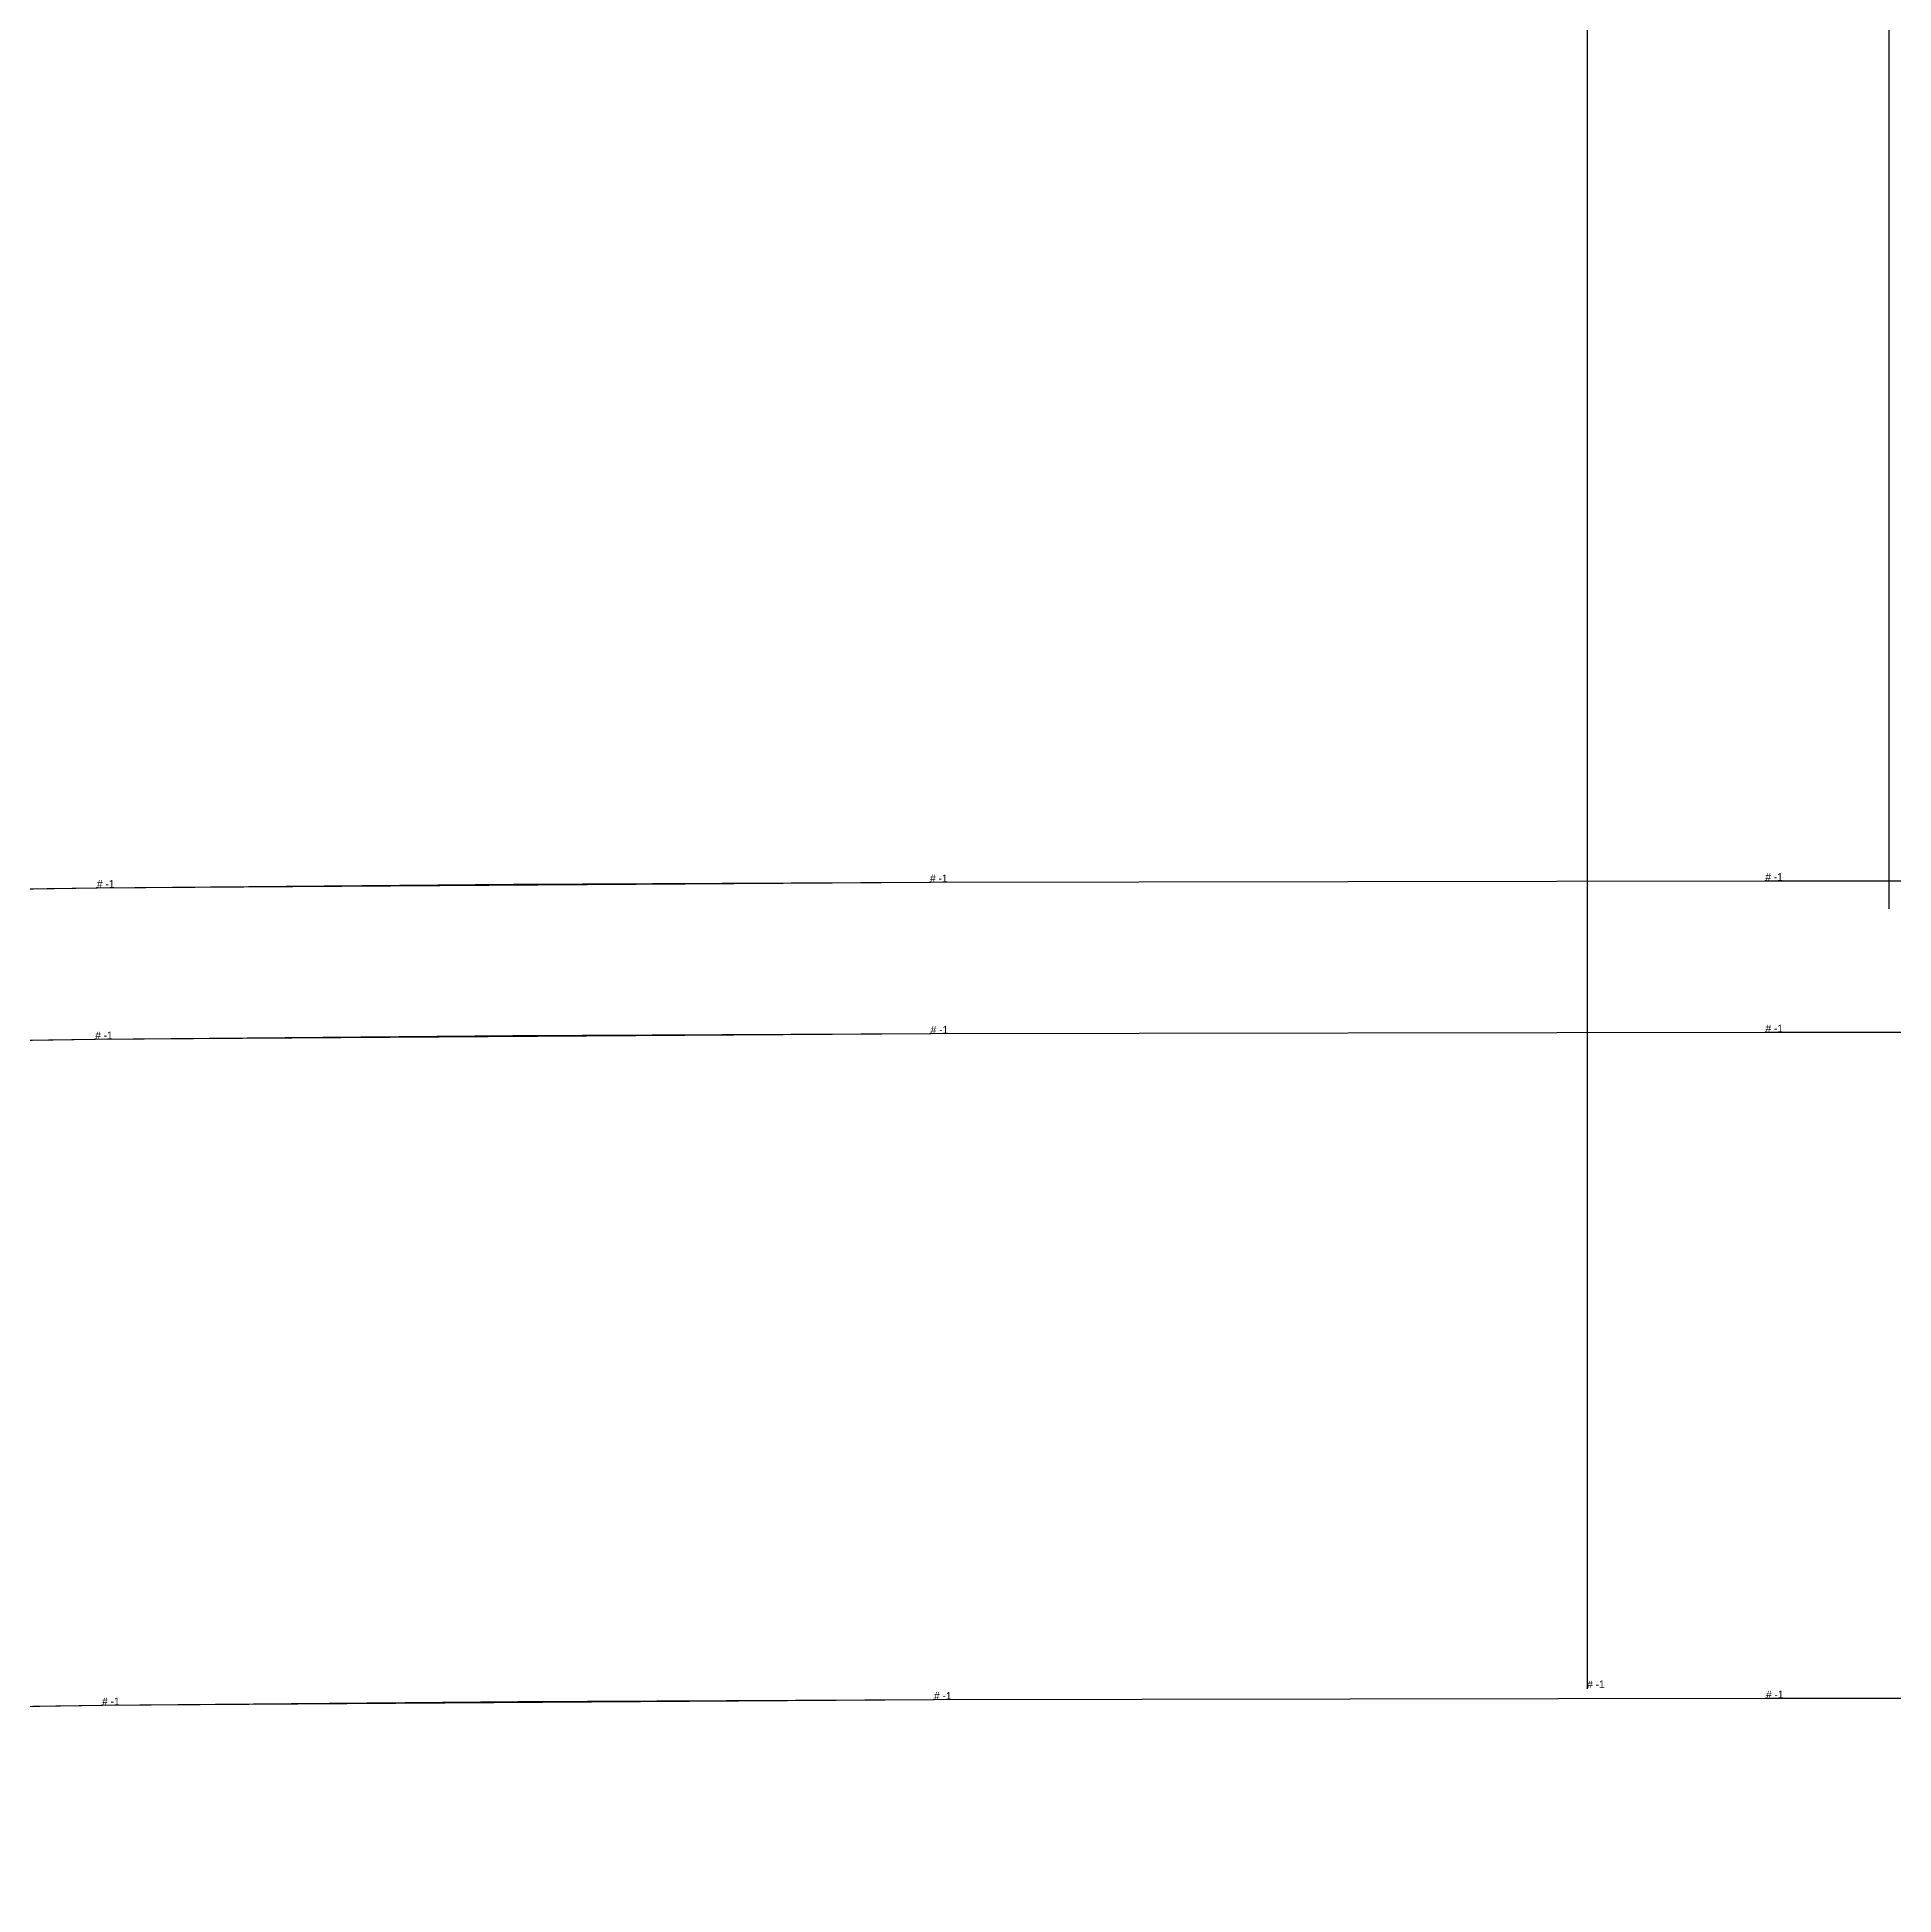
# Model space of a CAD drawing. Extents: x -890 to 8, y 0 to 1459.
# Drawn here: x -705.8 to -644.4, y 1213.2 to 1274.6 of the extents above; entities that cross this region are included whole.
import ezdxf

# ---------------------------------------------------------------- set-up
doc = ezdxf.new("R2010")
doc.units = 0

# ---------------------------------------------------------------- blocks, each defined once
blk = doc.blocks.new('7_M')
at = {"layer": '1'}
blk.add_lwpolyline([(-889.718018, 1338.816528), (-885.587158, 1330.598511), (-881.339111, 1321.874268), (-877.208313, 1313.092041), (-873.101807, 1304.301147), (-868.941711, 1295.533691), (-864.815674, 1286.750732), (-860.777588, 1277.929565), (-856.988525, 1268.993774), (-853.453369, 1259.958008), (-850.133118, 1250.840088), (-847.105713, 1241.620728), (-844.644775, 1232.234741), (-842.515869, 1222.768555), (-840.821655, 1213.212769), (-813.424072, 1215.342529), (-786.00708, 1217.20874), (-758.551025, 1218.390381), (-731.085205, 1219.035645), (-703.604797, 1219.476562), (-676.129211, 1219.658691), (-648.648682, 1219.706421), (-621.163391, 1219.67395)], dxfattribs=at)
at = {"layer": '14'}
blk.add_lwpolyline([(-889.718018, 1338.816528), (-885.587158, 1330.598511), (-881.339111, 1321.874268), (-877.208313, 1313.092041), (-873.101807, 1304.301147), (-868.941711, 1295.533691), (-864.815674, 1286.750732), (-860.777588, 1277.929565), (-856.988525, 1268.993774), (-853.453369, 1259.958008), (-850.133118, 1250.840088), (-847.105713, 1241.620728), (-844.644775, 1232.234741), (-842.515869, 1222.768555), (-840.821655, 1213.212769), (-813.424072, 1215.342529), (-786.00708, 1217.20874), (-758.551025, 1218.390381), (-731.085205, 1219.035645), (-703.604797, 1219.476562), (-676.129211, 1219.658691), (-648.648682, 1219.706421), (-621.163391, 1219.67395)], dxfattribs=at)
at = {"layer": '2'}
blk.add_point((-654.556885, 1220.04126), dxfattribs=at)
at = {"layer": '3'}
for p in [(-676.260986, 1246.653076), (-648.673096, 1246.700439), (-703.775696, 1246.470703), (-676.241516, 1241.653076), (-648.668213, 1241.700684), (-703.834229, 1241.470093), (-676.129211, 1219.658691), (-676.129211, 1219.658691), (-648.648682, 1219.706421), (-648.648682, 1219.706421), (-703.604797, 1219.476562), (-703.604797, 1219.476562)]:
    blk.add_point(p, dxfattribs=at)
at = {"layer": '7'}
blk.add_line((-644.581299, 1245.774536), (-644.581299, 1425.774536), dxfattribs=at)
at = {"layer": '8'}
for points in [[(-654.556885, 1458.336426), (-654.556885, 1220.04126)], [(-845.216125, 1239.943481), (-815.509155, 1242.26123), (-787.608704, 1244.15979), (-759.591125, 1245.367432), (-731.656494, 1246.024658), (-703.775696, 1246.470703), (-676.260986, 1246.653076), (-648.673096, 1246.700439), (-621.065674, 1246.668335), (-593.111633, 1246.338013), (-537.911377, 1245.372437), (-509.781494, 1244.187134), (-481.783508, 1242.271729), (-452.354797, 1239.967285)], [(-844.805908, 1234.959961), (-815.138, 1237.275269), (-787.344971, 1239.16626), (-759.342102, 1240.372559), (-731.563721, 1241.025635), (-703.834229, 1241.470093), (-676.241516, 1241.653076), (-648.668213, 1241.700684), (-621.00708, 1241.668335), (-593.243408, 1241.339844), (-538.043213, 1240.37439), (-510.045227, 1239.194092), (-482.149719, 1237.285522), (-452.764893, 1234.984375)]]:
    blk.add_lwpolyline(points, dxfattribs=at)
at = {"layer": '84'}
blk.add_lwpolyline([(-772.28302, 1217.887817), (-765.419006, 1218.15918), (-758.551025, 1218.390381), (-744.819092, 1218.753906), (-731.085205, 1219.035645), (-717.345337, 1219.282104), (-703.604797, 1219.476562), (-689.867249, 1219.596558), (-676.129211, 1219.658691), (-648.648682, 1219.706421), (-634.905884, 1219.718018)], dxfattribs=at)
at = {"layer": '85'}
for points in [[(-815.509155, 1242.26123), (-806.211487, 1242.947998), (-796.913818, 1243.588745), (-787.608704, 1244.15979), (-780.606323, 1244.53125), (-773.603943, 1244.853516), (-766.599548, 1245.130859), (-759.591125, 1245.367432), (-745.624817, 1245.737915), (-731.656494, 1246.024658), (-717.716492, 1246.27417), (-703.775696, 1246.470703), (-690.018555, 1246.590576), (-676.260986, 1246.653076), (-648.673096, 1246.700439), (-634.869263, 1246.712036)], [(-815.138, 1237.275269), (-805.87616, 1237.959351), (-796.614258, 1238.597412), (-787.344971, 1239.16626), (-780.346313, 1239.537354), (-773.347595, 1239.859375), (-766.346863, 1240.136353), (-759.342102, 1240.372559), (-745.453918, 1240.740479), (-731.563721, 1241.025635), (-717.699341, 1241.27417), (-703.834229, 1241.470093), (-690.038086, 1241.590576), (-676.241516, 1241.653076), (-648.668213, 1241.700684), (-634.837524, 1241.712402)], [(-654.556885, 1220.04126)]]:
    blk.add_lwpolyline(points, dxfattribs=at)
at = {"layer": '87'}
blk.add_lwpolyline([(-772.28302, 1217.887817), (-765.419006, 1218.15918), (-758.551025, 1218.390381), (-744.819092, 1218.753906), (-731.085205, 1219.035645), (-717.345337, 1219.282104), (-703.604797, 1219.476562), (-689.867249, 1219.596558), (-676.129211, 1219.658691), (-648.648682, 1219.706421), (-634.905884, 1219.718018)], dxfattribs=at)
at = {"layer": '1'}
for p in [(-703.604797, 1219.476562), (-676.129211, 1219.658691), (-648.648682, 1219.706421)]:
    blk.add_text('# -1', height=0.25, dxfattribs=at).set_placement(p)
at = {"layer": '14'}
for p in [(-703.604797, 1219.476562), (-676.129211, 1219.658691), (-648.648682, 1219.706421)]:
    blk.add_text('# -1', height=0.25, dxfattribs=at).set_placement(p)
at = {"layer": '8'}
for p in [(-703.775696, 1246.470703), (-676.260986, 1246.653076), (-648.673096, 1246.700439), (-703.834229, 1241.470093), (-676.241516, 1241.653076), (-648.668213, 1241.700684), (-654.556885, 1220.04126)]:
    blk.add_text('# -1', height=0.25, dxfattribs=at).set_placement(p)

msp = doc.modelspace()

# ---------------------------------------------------------------- block references
at = {"layer": '1'}
msp.add_blockref('7_M', (0, 0), dxfattribs=at)

doc.saveas('drawing.dxf')
